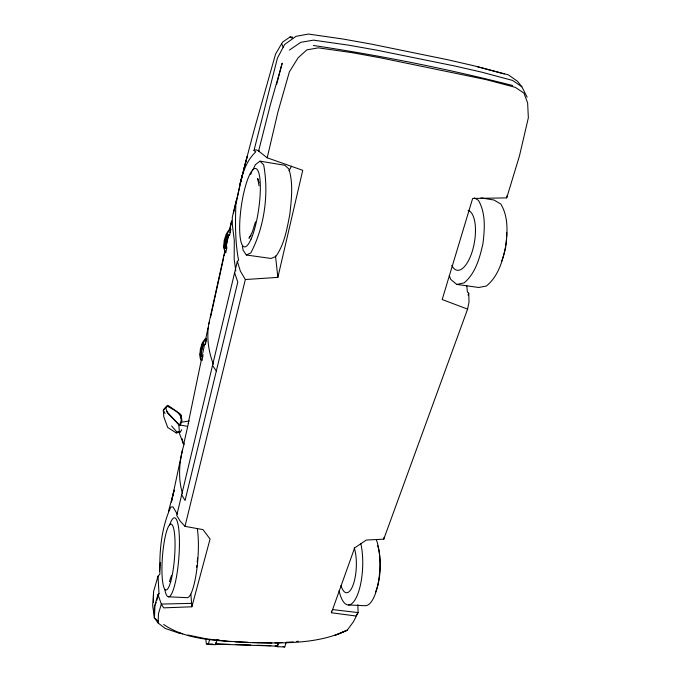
<?xml version="1.0" encoding="UTF-8"?>
<svg xmlns="http://www.w3.org/2000/svg" width="681" height="681" viewBox="0 0 681 681"><rect width="100%" height="100%" fill="white"/><g stroke="black" fill="none" stroke-linecap="round" stroke-linejoin="round"><path stroke-width="1.02" d="M177.324 514.24L173 506.911L170.829 507.039C161.244 527.801 159.277 551.457 159.899 574.074L158.035 576.211L158.996 593.551L156.809 600.327M357.857 604.66L358.087 612.585L355.831 615.99L331.443 612.764L331.451 611.112M153.455 602.642L153.548 591.61L158.035 576.211M179.503 633.313L165.211 628.452L158.137 623.004L154.255 617.701L154.374 606.745L157.992 594.522L158.996 593.551M158.137 623.004L158.46 613.751L161.32 604.073L157.992 594.522M154.936 606.133L154.476 617.463L152.646 605.588L153.429 594.07M180.797 418.194L180.933 415.061L180.022 413.759L168.309 405.544L167.424 405.408L163.295 410.056L163.815 416.891L167.705 427.43L176.277 432.963L180.422 431.899L181.699 429.685M192.008 603.349L161.32 604.073L163.644 607.869L191.855 606.788L190.876 594.096M215.851 642.413L215.758 644.115L277.499 646.15L277.635 643.017M331.443 612.764L354.639 547.916L366.293 540.05L383.752 539.165L467.6 309.106L442.182 299.546L472.648 198.452L506.715 197.89L506.8 196M224.04 248.19L226.773 248.718L225.105 246.794L225.181 245.509L226.875 246.888L225.862 252.796L224.892 252.574L224.04 248.19L224.866 241.014L226.884 234.57L229.829 228.995L226.986 232.783M200.257 356.12L202.853 356.589L201.27 354.801L201.397 353.32L203.032 354.486L202.061 360.155L201.193 360.002C196.23 356.282 209.28 326.991 205.415 344.348L203.338 344.858L201.84 349.762M159.575 571.427L160.41 562.319M224.909 250.778L209.62 320.019C206.079 334.541 208.046 350.426 213.366 364.233M200.444 354.026L200.537 353.167M201.27 354.801L201.857 349.302M225.105 246.794L225.854 239.916L226.943 236.298M225.777 241.193L227.42 235.745L229.633 235.107L230.748 229.174L229.914 232.485M224.96 252.617L224.73 249.867M201.193 360.002L200.955 356.921M383.752 539.165L384.024 537.275M467.6 309.106L469.013 302.006L468.749 293.213L467.379 291.894L466.8 285.722M178.856 431.797L183.623 444.531L188.339 423.65M184.21 443.74C179.469 459.564 177.562 477.262 182.44 493.163M188.169 423.591L201.304 360.13M202.819 352.843L204.538 344.518M205.832 338.278L207.986 327.876M182.517 449.766L171.433 501.854M225.828 246.641L228.339 235.277M229.48 230.11L231.531 220.814M210.574 317.108L223.606 257.954M224.058 255.877L224.977 251.732M226.118 246.539L228.407 236.162M230.008 228.901L231.608 221.631M205.594 342.271L206.42 338.636M171.442 501.897L174.183 490.073L168.462 511.482M191.855 606.788L210.063 539.029L202.998 529.622L184.994 526.353L180.116 520.999L176.737 515.517L237.328 261.342L238.597 260.304C235.039 241.857 235.251 222.993 235.881 204.3C240.163 186.381 241.559 165.074 255.809 151.863L253.987 150.561L277.422 58.132L284.675 44.444L295.954 36.357L308.45 34.05L343.19 39.055L370.992 44.044L447.953 59.792L473.78 65.742L504.349 73.974M236.784 199.09L242.564 174.37M237.328 261.342L240.35 271.089L245.347 279.525L277.865 277.388L302.739 170.318L267.199 157.805L258.593 151.063L270.323 104.874L282.189 63.205L276.622 84.529M267.199 157.805L277.848 112.288L289.382 71.863L298.116 57.774L306.859 49.866L318.308 47.849L351.839 52.616L380.364 57.8L485.893 79.566L515.347 87.355L523.936 93.127L527.63 102.899L528.354 117.796L519.475 155.889L506.715 197.89M236.213 200.563L232.289 217.256L232.349 224.824L234.281 240.333L234.187 259.112L235.779 270.876M233.532 212.889L236.537 200.12M181.691 494.772L185.062 500.509L237.788 282.079L234.656 272.894M245.347 279.525L184.994 526.353M240.546 182.321L247.152 156.613L239.899 183.998M243.909 168.905L253.953 130.667L275.575 54.029L282.615 42.103L290.089 36.944L292.651 37.106M205.713 638.872L206.386 643.885L208.25 644.439L209.663 639.433M217.179 639.697L215.749 644.686L208.25 644.439M201.704 346.178L202.989 341.802L205.551 338.483M201.968 348.289L202.87 345.352M255.477 221.802L252.353 231.957L248.999 238.256L251.076 235.345M155.242 605.162L156.179 602.259M277.235 646.218L275.184 646.15L277.499 646.712L278.784 642.796M169.433 581.617L171.51 575.385M277.499 646.712L284.718 646.95L286.343 642.064M166.59 411.256L178.907 424.91L180.244 425.472L181.98 420.543L180.933 415.061M180.244 425.472L179.563 425.165L181.214 420.483C181.75 412.524 172.812 409.656 167.441 406.234L165.662 407.91M468.06 295.154L468.749 293.213M226.424 233.574L224.236 240.248L223.589 247.177M208.607 324.113L209.459 322.224M202.402 342.747L200.401 348.757L199.865 354.988M250.582 174.574L251.451 172.778M252.328 170.974L255.384 164.674L259.98 161.15L284.879 165.287L288.914 169.033C293.443 183.759 291.425 199.354 289.817 214.379C286.973 228.859 284.522 244.087 275.882 256.439L271.038 258.457L246.343 255L243.015 250.072L242.376 246.088M176.277 432.963L176.788 431.933L179.29 431.473L180.422 431.899M288.974 170.795L291.545 166.173M165.619 407.502L163.295 410.056L165.074 413.58M289.425 50.062L300.798 42.324L313.481 40.145L348.825 45.193L377.104 50.224L455.325 66.117L481.561 72.126L512.597 80.435L521.85 86.768L527.154 97.196M246.343 255L250.821 252.915C264.551 226.637 268.995 193.974 263.666 164.862L259.98 161.15M336.72 634.752L347.216 630.214L353.507 621.676L358.087 612.585L332.49 609.58M334.465 635.543L347.216 630.214C317.55 644.371 283.432 643.196 251.34 642.651C221.946 640.489 188.995 641.681 163.644 624.494M253.987 150.561L256.073 149.76L259.555 151.31L258.593 151.063M449.273 275.482L450.686 279.355L456.738 284.42L464.127 282.904C475.653 273.149 479.654 257.997 482.914 243.875C484.668 229.335 486.021 213.587 478.454 200.359L474.385 197.865M181.461 422.203L189.344 420.994M296.295 641.485L298.321 641.221M274.962 642.949L282.079 642.532M287.161 642.234L293.256 641.877M253.111 642.532L271.881 643.034M215.724 643.885L229.514 644.345M235.873 644.549L250.727 645.043M257.086 645.256L270.876 645.707M206.386 643.885L212.906 644.098M217.043 639.902L219.137 639.97M231.029 641.672L206.632 638.906L187.905 635.024M235.243 641.851L247.875 642.362M168.675 596.828L187.292 597.671A39.421 7.951 -85.8 0 0 196.503 571.708A39.421 7.951 -85.8 0 0 197.26 528.499M348.536 604.966L365.399 605.732A37.54 13.135 -87.5 0 0 378.542 581.251A37.54 13.135 -87.5 0 0 376.44 539.982M456.738 284.42L478.683 287.484L486.353 286.029C498.134 276.571 502.365 261.453 505.668 247.348C507.456 232.859 508.681 217.094 500.816 204.062L494.031 200.035L480.973 197.865M313.337 45.474C380.381 55.493 447.051 68.747 512.733 85.525M180.508 425.114L187.335 426.306M201.159 359.84L202.061 360.155M205.594 338.619L206.462 338.78M205.458 339.606L206.334 339.759M202.802 343.871L205.415 344.348M229.761 228.978L230.748 229.174M229.71 229.948L230.629 230.127M226.884 234.57L229.633 235.107M276.18 645.886L277.499 646.15M283.143 646.575L284.718 646.95M477.773 66.747L508.358 74.867L517.5 81.277L521.85 86.768M178.013 632.411L182.704 633.943M179.563 425.165L167.5 413.069L165.517 407.195M290.089 36.944L292.719 38.442M154.255 617.701L158.026 621.14M171.663 425.991L176.788 431.933M212.651 365.595L216.413 371.128M281.611 43.627L283.347 47.551M259.138 182.789L257.69 178.499L259.069 185.802M181.997 438.59L183.623 444.531M277.865 277.388L275.482 255.877M178.907 424.91L179.29 431.473M169.56 525.213A39.617 7.372 -85.6 0 1 178.95 530.959A39.617 7.372 -85.6 0 1 175.043 583.685A39.617 7.372 -85.6 0 1 164.802 589.457M197.575 557.96A26.84 5.465 -85.8 0 1 197.209 562.268M196.843 565.451A26.84 5.465 -85.8 0 1 196.571 567.477M360.76 543.378A37.71 12.667 -87.3 0 1 356.725 596.607A37.71 12.667 -87.3 0 1 339.07 590.716M377.666 545.702A31.258 11.007 -87.5 0 1 375.512 591.951M354.214 547.83A25.708 8.589 -87.3 0 1 353.303 584.451A25.708 8.589 -87.3 0 1 340.985 585.6M506.732 232.655A36.987 15.85 -80 0 1 506.638 236.699M506.511 238.801A36.987 15.85 -80 0 1 505.779 245.169M505.438 247.246A36.987 15.85 -80 0 1 501.633 261.351M468.051 210.327A30.475 12.343 -80.2 0 1 472.495 250.591A30.475 12.343 -80.2 0 1 451.792 265.386M170.727 581.6A33.037 6.069 -85.6 0 0 172.727 525.766A33.037 6.069 -85.6 0 0 162.035 563.885A33.037 6.069 -85.6 0 0 170.727 581.6M251.068 239.099A39.583 8.802 -81.9 0 0 258.38 171.663A39.583 8.802 -81.9 0 0 240.546 212.31A39.583 8.802 -81.9 0 0 251.068 239.099"/></g></svg>
